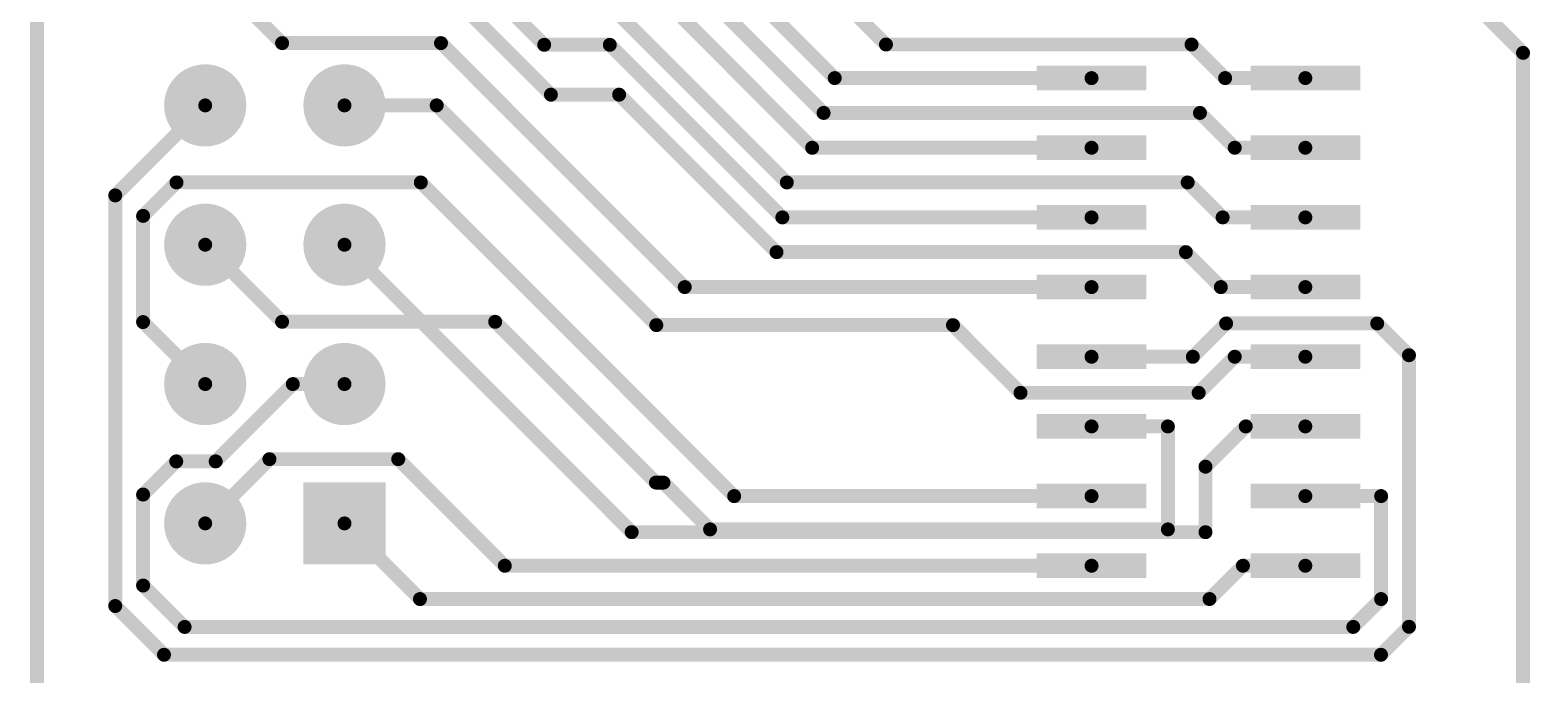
# Model space of a CAD drawing. Header units: inches. Extents: x 2.54 to 5.78, y 1.06 to 9.17.
# Drawn here: x 2.539 to 3.616, y 3.051 to 3.513 of the extents above; entities that cross this region are included whole.
import ezdxf

# ---------------------------------------------------------------- set-up
doc = ezdxf.new("R2010")
doc.units = ezdxf.units.IN
doc.header["$MEASUREMENT"] = 0
for name, color, linetype in [('Multi-Layer', 9, 'Continuous'), ('Pad Holes', 156, 'Continuous'), ('Top Layer', 1, 'Continuous')]:
    doc.layers.add(name, color=color, linetype=linetype)

# ---------------------------------------------------------------- blocks, each defined once
blk = doc.blocks.new('HDR2X20_11')
at = {"layer": 'Multi-Layer'}
h = blk.add_hatch(color=9, dxfattribs=at)
edge = h.paths.add_edge_path()
edge.add_arc((0, 0.1), 0.0295, 0, 360)
h = blk.add_hatch(color=9, dxfattribs=at)
edge = h.paths.add_edge_path()
edge.add_arc((0.1, 0.1), 0.0295, 0, 360)
h = blk.add_hatch(color=9, dxfattribs=at)
edge = h.paths.add_edge_path()
edge.add_arc((0.2, 0.1), 0.0295, 0, 360)
h = blk.add_hatch(color=9, dxfattribs=at)
edge = h.paths.add_edge_path()
edge.add_arc((0.3, 0.1), 0.0295, 0, 360)
blk.add_hatch(color=9, dxfattribs=at).paths.add_polyline_path([(-0.0295, 0.0295), (0.0295, 0.0295), (0.0295, -0.0295), (-0.0295, -0.0295)])
h = blk.add_hatch(color=9, dxfattribs=at)
edge = h.paths.add_edge_path()
edge.add_arc((0.1, 0), 0.0295, 0, 360)
h = blk.add_hatch(color=9, dxfattribs=at)
edge = h.paths.add_edge_path()
edge.add_arc((0.2, 0), 0.0295, 0, 360)
h = blk.add_hatch(color=9, dxfattribs=at)
edge = h.paths.add_edge_path()
edge.add_arc((0.3, 0), 0.0295, 0, 360)
at = {"layer": 'Pad Holes'}
h = blk.add_hatch(color=7, dxfattribs=at)
edge = h.paths.add_edge_path()
edge.add_arc((0, 0.1), 0.0177, 0, 360)
h = blk.add_hatch(color=7, dxfattribs=at)
edge = h.paths.add_edge_path()
edge.add_arc((0.1, 0.1), 0.0177, 0, 360)
h = blk.add_hatch(color=7, dxfattribs=at)
edge = h.paths.add_edge_path()
edge.add_arc((0.2, 0.1), 0.0177, 0, 360)
h = blk.add_hatch(color=7, dxfattribs=at)
edge = h.paths.add_edge_path()
edge.add_arc((0.3, 0.1), 0.0177, 0, 360)
h = blk.add_hatch(color=7, dxfattribs=at)
edge = h.paths.add_edge_path()
edge.add_arc((0, 0), 0.0177, 0, 360)
h = blk.add_hatch(color=7, dxfattribs=at)
edge = h.paths.add_edge_path()
edge.add_arc((0.1, 0), 0.0177, 0, 360)
h = blk.add_hatch(color=7, dxfattribs=at)
edge = h.paths.add_edge_path()
edge.add_arc((0.2, 0), 0.0177, 0, 360)
h = blk.add_hatch(color=7, dxfattribs=at)
edge = h.paths.add_edge_path()
edge.add_arc((0.3, 0), 0.0177, 0, 360)
at = {"layer": 'Top Layer'}
h = blk.add_hatch(color=1, dxfattribs=at)
edge = h.paths.add_edge_path()
edge.add_arc((0, 0.1), 0.0295, 0, 360)
h = blk.add_hatch(color=1, dxfattribs=at)
edge = h.paths.add_edge_path()
edge.add_arc((0.1, 0.1), 0.0295, 0, 360)
h = blk.add_hatch(color=1, dxfattribs=at)
edge = h.paths.add_edge_path()
edge.add_arc((0.2, 0.1), 0.0295, 0, 360)
h = blk.add_hatch(color=1, dxfattribs=at)
edge = h.paths.add_edge_path()
edge.add_arc((0.3, 0.1), 0.0295, 0, 360)
blk.add_hatch(color=1, dxfattribs=at).paths.add_polyline_path([(-0.0295, 0.0295), (0.0295, 0.0295), (0.0295, -0.0295), (-0.0295, -0.0295)])
h = blk.add_hatch(color=1, dxfattribs=at)
edge = h.paths.add_edge_path()
edge.add_arc((0.1, 0), 0.0295, 0, 360)
h = blk.add_hatch(color=1, dxfattribs=at)
edge = h.paths.add_edge_path()
edge.add_arc((0.2, 0), 0.0295, 0, 360)
h = blk.add_hatch(color=1, dxfattribs=at)
edge = h.paths.add_edge_path()
edge.add_arc((0.3, 0), 0.0295, 0, 360)
blk = doc.blocks.new('H_____2_20______16')
at = {"layer": 'Top Layer'}
for points in [[(-0.116, 0.4577), (-0.116, 0.4754), (-0.0373, 0.4754), (-0.0373, 0.4577)], [(0.0375, 0.4577), (0.0375, 0.4754), (0.1163, 0.4754), (0.1163, 0.4577)], [(-0.116, 0.4077), (-0.116, 0.4254), (-0.0373, 0.4254), (-0.0373, 0.4077)], [(0.0375, 0.4077), (0.0375, 0.4254), (0.1163, 0.4254), (0.1163, 0.4077)], [(-0.116, 0.3577), (-0.116, 0.3754), (-0.0373, 0.3754), (-0.0373, 0.3577)], [(0.0375, 0.3577), (0.0375, 0.3754), (0.1163, 0.3754), (0.1163, 0.3577)], [(-0.116, 0.3077), (-0.116, 0.3254), (-0.0373, 0.3254), (-0.0373, 0.3077)], [(0.0375, 0.3077), (0.0375, 0.3254), (0.1163, 0.3254), (0.1163, 0.3077)], [(-0.116, 0.2577), (-0.116, 0.2754), (-0.0373, 0.2754), (-0.0373, 0.2577)], [(0.0375, 0.2577), (0.0375, 0.2754), (0.1163, 0.2754), (0.1163, 0.2577)], [(-0.116, 0.2077), (-0.116, 0.2254), (-0.0373, 0.2254), (-0.0373, 0.2077)], [(0.0375, 0.2077), (0.0375, 0.2254), (0.1163, 0.2254), (0.1163, 0.2077)], [(-0.116, 0.1577), (-0.116, 0.1754), (-0.0373, 0.1754), (-0.0373, 0.1577)], [(0.0375, 0.1577), (0.0375, 0.1754), (0.1163, 0.1754), (0.1163, 0.1577)], [(-0.116, 0.1077), (-0.116, 0.1254), (-0.0373, 0.1254), (-0.0373, 0.1077)], [(0.0375, 0.1077), (0.0375, 0.1254), (0.1163, 0.1254), (0.1163, 0.1077)], [(-0.116, 0.0577), (-0.116, 0.0754), (-0.0373, 0.0754), (-0.0373, 0.0577)], [(0.0375, 0.0577), (0.0375, 0.0754), (0.1163, 0.0754), (0.1163, 0.0577)], [(-0.116, 0.0077), (-0.116, 0.0254), (-0.0373, 0.0254), (-0.0373, 0.0077)], [(0.0375, 0.0077), (0.0375, 0.0254), (0.1163, 0.0254), (0.1163, 0.0077)], [(-0.116, -0.0423), (-0.116, -0.0246), (-0.0373, -0.0246), (-0.0373, -0.0423)], [(0.0375, -0.0423), (0.0375, -0.0246), (0.1163, -0.0246), (0.1163, -0.0423)], [(-0.116, -0.0923), (-0.116, -0.0746), (-0.0373, -0.0746), (-0.0373, -0.0923)], [(0.0375, -0.0923), (0.0375, -0.0746), (0.1163, -0.0746), (0.1163, -0.0923)], [(-0.116, -0.1423), (-0.116, -0.1246), (-0.0373, -0.1246), (-0.0373, -0.1423)], [(0.0375, -0.1423), (0.0375, -0.1246), (0.1163, -0.1246), (0.1163, -0.1423)], [(-0.116, -0.1923), (-0.116, -0.1746), (-0.0373, -0.1746), (-0.0373, -0.1923)], [(0.0375, -0.1923), (0.0375, -0.1746), (0.1163, -0.1746), (0.1163, -0.1923)], [(-0.116, -0.2423), (-0.116, -0.2246), (-0.0373, -0.2246), (-0.0373, -0.2423)], [(0.0375, -0.2423), (0.0375, -0.2246), (0.1163, -0.2246), (0.1163, -0.2423)], [(-0.116, -0.2923), (-0.116, -0.2746), (-0.0373, -0.2746), (-0.0373, -0.2923)], [(0.0375, -0.2923), (0.0375, -0.2746), (0.1163, -0.2746), (0.1163, -0.2923)], [(-0.116, -0.3423), (-0.116, -0.3246), (-0.0373, -0.3246), (-0.0373, -0.3423)], [(0.0375, -0.3423), (0.0375, -0.3246), (0.1163, -0.3246), (0.1163, -0.3423)], [(-0.116, -0.3923), (-0.116, -0.3746), (-0.0373, -0.3746), (-0.0373, -0.3923)], [(0.0375, -0.3923), (0.0375, -0.3746), (0.1163, -0.3746), (0.1163, -0.3923)], [(-0.116, -0.4423), (-0.116, -0.4246), (-0.0373, -0.4246), (-0.0373, -0.4423)], [(0.0375, -0.4423), (0.0375, -0.4246), (0.1163, -0.4246), (0.1163, -0.4423)], [(-0.116, -0.4923), (-0.116, -0.4746), (-0.0373, -0.4746), (-0.0373, -0.4923)], [(0.0375, -0.4923), (0.0375, -0.4746), (0.1163, -0.4746), (0.1163, -0.4923)]]:
    blk.add_hatch(color=1, dxfattribs=at).paths.add_polyline_path(points)

msp = doc.modelspace()

# ---------------------------------------------------------------- linework, layer by layer
at = {"layer": 'Top Layer'}
for points in [[(2.544, 1.343, 0.01, 0.01, 0), (2.544, 4.0385, 0.01, 0.01, 0)], [(2.7973, 3.8593, 0.01, 0.01, 0), (3.1536, 3.503, 0.01, 0.01, 0)], [(2.7917, 3.804, 0.01, 0.01, 0), (3.1168, 3.4789, 0.01, 0.01, 0)], [(2.807, 3.604, 0.01, 0.01, 0), (2.9082, 3.5028, 0.01, 0.01, 0)], [(3.503, 3.605, 0.01, 0.01, 0), (3.611, 3.497, 0.01, 0.01, 0)], [(2.9987, 3.564, 0.01, 0.01, 0), (3.1088, 3.4539, 0.01, 0.01, 0)], [(2.6648, 3.5593, 0.01, 0.01, 0), (2.72, 3.504, 0.01, 0.01, 0)], [(2.8207, 3.5593, 0.01, 0.01, 0), (2.913, 3.467, 0.01, 0.01, 0)], [(2.9863, 3.5433, 0.01, 0.01, 0), (3.1006, 3.4289, 0.01, 0.01, 0)], [(2.9636, 3.5228, 0.01, 0.01, 0), (3.0824, 3.404, 0.01, 0.01, 0)], [(2.72, 3.504, 0.01, 0.01, 0), (2.8341, 3.504, 0.01, 0.01, 0)], [(2.8341, 3.504, 0.01, 0.01, 0), (3.0091, 3.3289, 0.01, 0.01, 0)], [(2.9082, 3.5028, 0.01, 0.01, 0), (2.9553, 3.5028, 0.01, 0.01, 0)], [(2.9553, 3.5028, 0.01, 0.01, 0), (3.0792, 3.3789, 0.01, 0.01, 0)], [(3.1536, 3.503, 0.01, 0.01, 0), (3.373, 3.503, 0.01, 0.01, 0)], [(3.373, 3.503, 0.01, 0.01, 0), (3.3971, 3.4789, 0.01, 0.01, 0)], [(3.611, 1.313, 0.01, 0.01, 0), (3.611, 3.497, 0.01, 0.01, 0)], [(3.1168, 3.4789, 0.01, 0.01, 0), (3.3012, 3.4789, 0.01, 0.01, 0)], [(3.3971, 3.4789, 0.01, 0.01, 0), (3.4547, 3.4789, 0.01, 0.01, 0)], [(2.913, 3.467, 0.01, 0.01, 0), (2.962, 3.467, 0.01, 0.01, 0)], [(2.962, 3.467, 0.01, 0.01, 0), (3.075, 3.354, 0.01, 0.01, 0)], [(2.6002, 3.3947, 0.01, 0.01, 0), (2.6648, 3.4593, 0.01, 0.01, 0)], [(2.7648, 3.4593, 0.01, 0.01, 0), (2.831, 3.4593, 0.01, 0.01, 0)], [(2.831, 3.4593, 0.01, 0.01, 0), (2.9887, 3.3016, 0.01, 0.01, 0)], [(3.1088, 3.4539, 0.01, 0.01, 0), (3.379, 3.4539, 0.01, 0.01, 0)], [(3.379, 3.4539, 0.01, 0.01, 0), (3.404, 3.4289, 0.01, 0.01, 0)], [(3.1006, 3.4289, 0.01, 0.01, 0), (3.3012, 3.4289, 0.01, 0.01, 0)], [(3.404, 3.4289, 0.01, 0.01, 0), (3.4547, 3.4289, 0.01, 0.01, 0)], [(2.6202, 3.38, 0.01, 0.01, 0), (2.6442, 3.404, 0.01, 0.01, 0)], [(2.6442, 3.404, 0.01, 0.01, 0), (2.8196, 3.404, 0.01, 0.01, 0)], [(2.8196, 3.404, 0.01, 0.01, 0), (3.0446, 3.1789, 0.01, 0.01, 0)], [(3.0824, 3.404, 0.01, 0.01, 0), (3.3702, 3.404, 0.01, 0.01, 0)], [(3.3702, 3.404, 0.01, 0.01, 0), (3.3953, 3.3789, 0.01, 0.01, 0)], [(2.6002, 3.1, 0.01, 0.01, 0), (2.6002, 3.3947, 0.01, 0.01, 0)], [(2.6202, 3.3038, 0.01, 0.01, 0), (2.6202, 3.38, 0.01, 0.01, 0)], [(3.0792, 3.3789, 0.01, 0.01, 0), (3.3012, 3.3789, 0.01, 0.01, 0)], [(3.3953, 3.3789, 0.01, 0.01, 0), (3.4547, 3.3789, 0.01, 0.01, 0)], [(2.6648, 3.3593, 0.01, 0.01, 0), (2.72, 3.304, 0.01, 0.01, 0)], [(2.7648, 3.3593, 0.01, 0.01, 0), (2.971, 3.153, 0.01, 0.01, 0)], [(3.075, 3.354, 0.01, 0.01, 0), (3.3689, 3.354, 0.01, 0.01, 0)], [(3.3689, 3.354, 0.01, 0.01, 0), (3.394, 3.3289, 0.01, 0.01, 0)], [(3.0091, 3.3289, 0.01, 0.01, 0), (3.3012, 3.3289, 0.01, 0.01, 0)], [(3.394, 3.3289, 0.01, 0.01, 0), (3.4547, 3.3289, 0.01, 0.01, 0)], [(2.6202, 3.3038, 0.01, 0.01, 0), (2.6648, 3.2593, 0.01, 0.01, 0)], [(2.72, 3.304, 0.01, 0.01, 0), (2.873, 3.304, 0.01, 0.01, 0)], [(2.873, 3.304, 0.01, 0.01, 0), (2.9884, 3.1886, 0.01, 0.01, 0)], [(2.9887, 3.3016, 0.01, 0.01, 0), (3.2017, 3.3016, 0.01, 0.01, 0)], [(3.2017, 3.3016, 0.01, 0.01, 0), (3.2502, 3.253, 0.01, 0.01, 0)], [(3.3739, 3.2789, 0.01, 0.01, 0), (3.3978, 3.3028, 0.01, 0.01, 0)], [(3.3978, 3.3028, 0.01, 0.01, 0), (3.5063, 3.3028, 0.01, 0.01, 0)], [(3.5063, 3.3028, 0.01, 0.01, 0), (3.5291, 3.28, 0.01, 0.01, 0)], [(3.5291, 3.0851, 0.01, 0.01, 0), (3.5291, 3.28, 0.01, 0.01, 0)], [(3.3012, 3.2789, 0.01, 0.01, 0), (3.3739, 3.2789, 0.01, 0.01, 0)], [(3.3781, 3.253, 0.01, 0.01, 0), (3.404, 3.2789, 0.01, 0.01, 0)], [(3.404, 3.2789, 0.01, 0.01, 0), (3.4547, 3.2789, 0.01, 0.01, 0)], [(2.6723, 3.2038, 0.01, 0.01, 0), (2.7277, 3.2593, 0.01, 0.01, 0)], [(2.7277, 3.2593, 0.01, 0.01, 0), (2.7648, 3.2593, 0.01, 0.01, 0)], [(3.2502, 3.253, 0.01, 0.01, 0), (3.3781, 3.253, 0.01, 0.01, 0)], [(3.3012, 3.2289, 0.01, 0.01, 0), (3.356, 3.2289, 0.01, 0.01, 0)], [(3.356, 3.155, 0.01, 0.01, 0), (3.356, 3.2289, 0.01, 0.01, 0)], [(3.383, 3.2, 0.01, 0.01, 0), (3.4119, 3.2289, 0.01, 0.01, 0)], [(3.4119, 3.2289, 0.01, 0.01, 0), (3.4547, 3.2289, 0.01, 0.01, 0)], [(2.6648, 3.1593, 0.01, 0.01, 0), (2.7109, 3.2054, 0.01, 0.01, 0)], [(2.7109, 3.2054, 0.01, 0.01, 0), (2.8034, 3.2054, 0.01, 0.01, 0)], [(2.8034, 3.2054, 0.01, 0.01, 0), (2.8799, 3.1289, 0.01, 0.01, 0)], [(2.6202, 3.18, 0.01, 0.01, 0), (2.644, 3.2038, 0.01, 0.01, 0)], [(2.644, 3.2038, 0.01, 0.01, 0), (2.6723, 3.2038, 0.01, 0.01, 0)], [(3.383, 3.153, 0.01, 0.01, 0), (3.383, 3.2, 0.01, 0.01, 0)], [(2.9884, 3.1886, 0.01, 0.01, 0), (2.9938, 3.1886, 0.01, 0.01, 0)], [(2.9938, 3.1886, 0.01, 0.01, 0), (3.0273, 3.155, 0.01, 0.01, 0)], [(2.6202, 3.1147, 0.01, 0.01, 0), (2.6202, 3.18, 0.01, 0.01, 0)], [(3.0446, 3.1789, 0.01, 0.01, 0), (3.3012, 3.1789, 0.01, 0.01, 0)], [(3.4547, 3.1789, 0.01, 0.01, 0), (3.5091, 3.1789, 0.01, 0.01, 0)], [(3.5091, 3.105, 0.01, 0.01, 0), (3.5091, 3.1789, 0.01, 0.01, 0)], [(2.7648, 3.1593, 0.01, 0.01, 0), (2.819, 3.105, 0.01, 0.01, 0)], [(2.971, 3.153, 0.01, 0.01, 0), (3.383, 3.153, 0.01, 0.01, 0)], [(3.0273, 3.155, 0.01, 0.01, 0), (3.356, 3.155, 0.01, 0.01, 0)], [(2.8799, 3.1289, 0.01, 0.01, 0), (3.3012, 3.1289, 0.01, 0.01, 0)], [(3.3859, 3.105, 0.01, 0.01, 0), (3.4099, 3.1289, 0.01, 0.01, 0)], [(3.4099, 3.1289, 0.01, 0.01, 0), (3.4547, 3.1289, 0.01, 0.01, 0)], [(2.6202, 3.1147, 0.01, 0.01, 0), (2.65, 3.085, 0.01, 0.01, 0)], [(2.6002, 3.1, 0.01, 0.01, 0), (2.6352, 3.065, 0.01, 0.01, 0)], [(2.819, 3.105, 0.01, 0.01, 0), (3.3859, 3.105, 0.01, 0.01, 0)], [(3.4891, 3.085, 0.01, 0.01, 0), (3.5091, 3.105, 0.01, 0.01, 0)], [(2.65, 3.085, 0.01, 0.01, 0), (3.4891, 3.085, 0.01, 0.01, 0)], [(3.509, 3.065, 0.01, 0.01, 0), (3.5291, 3.0851, 0.01, 0.01, 0)], [(2.6352, 3.065, 0.01, 0.01, 0), (3.509, 3.065, 0.01, 0.01, 0)]]:
    msp.add_lwpolyline(points, format="xyseb", dxfattribs=at)
for points in [[(2.7175, 3.504, 0.005, 0.005, 1), (2.7225, 3.504, 0.005, 0.005, 1)], [(2.7175, 3.504, 0.005, 0.005, 1), (2.7225, 3.504, 0.005, 0.005, 1)], [(2.8316, 3.504, 0.005, 0.005, 1), (2.8366, 3.504, 0.005, 0.005, 1)], [(2.8316, 3.504, 0.005, 0.005, 1), (2.8366, 3.504, 0.005, 0.005, 1)], [(2.9057, 3.5028, 0.005, 0.005, 1), (2.9107, 3.5028, 0.005, 0.005, 1)], [(2.9057, 3.5028, 0.005, 0.005, 1), (2.9107, 3.5028, 0.005, 0.005, 1)], [(2.9528, 3.5028, 0.005, 0.005, 1), (2.9578, 3.5028, 0.005, 0.005, 1)], [(2.9528, 3.5028, 0.005, 0.005, 1), (2.9578, 3.5028, 0.005, 0.005, 1)], [(3.1511, 3.503, 0.005, 0.005, 1), (3.1561, 3.503, 0.005, 0.005, 1)], [(3.1511, 3.503, 0.005, 0.005, 1), (3.1561, 3.503, 0.005, 0.005, 1)], [(3.3705, 3.503, 0.005, 0.005, 1), (3.3755, 3.503, 0.005, 0.005, 1)], [(3.3705, 3.503, 0.005, 0.005, 1), (3.3755, 3.503, 0.005, 0.005, 1)], [(3.6085, 3.497, 0.005, 0.005, 1), (3.6135, 3.497, 0.005, 0.005, 1)], [(3.6085, 3.497, 0.005, 0.005, 1), (3.6135, 3.497, 0.005, 0.005, 1)], [(3.1143, 3.4789, 0.005, 0.005, 1), (3.1193, 3.4789, 0.005, 0.005, 1)], [(3.1143, 3.4789, 0.005, 0.005, 1), (3.1193, 3.4789, 0.005, 0.005, 1)], [(3.2987, 3.4789, 0.005, 0.005, 1), (3.3037, 3.4789, 0.005, 0.005, 1)], [(3.3946, 3.4789, 0.005, 0.005, 1), (3.3996, 3.4789, 0.005, 0.005, 1)], [(3.3946, 3.4789, 0.005, 0.005, 1), (3.3996, 3.4789, 0.005, 0.005, 1)], [(3.4522, 3.4789, 0.005, 0.005, 1), (3.4572, 3.4789, 0.005, 0.005, 1)], [(2.9105, 3.467, 0.005, 0.005, 1), (2.9155, 3.467, 0.005, 0.005, 1)], [(2.9105, 3.467, 0.005, 0.005, 1), (2.9155, 3.467, 0.005, 0.005, 1)], [(2.9595, 3.467, 0.005, 0.005, 1), (2.9645, 3.467, 0.005, 0.005, 1)], [(2.9595, 3.467, 0.005, 0.005, 1), (2.9645, 3.467, 0.005, 0.005, 1)], [(2.6623, 3.4593, 0.005, 0.005, 1), (2.6673, 3.4593, 0.005, 0.005, 1)], [(2.7623, 3.4593, 0.005, 0.005, 1), (2.7673, 3.4593, 0.005, 0.005, 1)], [(2.8285, 3.4593, 0.005, 0.005, 1), (2.8335, 3.4593, 0.005, 0.005, 1)], [(2.8285, 3.4593, 0.005, 0.005, 1), (2.8335, 3.4593, 0.005, 0.005, 1)], [(3.1063, 3.4539, 0.005, 0.005, 1), (3.1113, 3.4539, 0.005, 0.005, 1)], [(3.1063, 3.4539, 0.005, 0.005, 1), (3.1113, 3.4539, 0.005, 0.005, 1)], [(3.3765, 3.4539, 0.005, 0.005, 1), (3.3815, 3.4539, 0.005, 0.005, 1)], [(3.3765, 3.4539, 0.005, 0.005, 1), (3.3815, 3.4539, 0.005, 0.005, 1)], [(3.0981, 3.4289, 0.005, 0.005, 1), (3.1031, 3.4289, 0.005, 0.005, 1)], [(3.0981, 3.4289, 0.005, 0.005, 1), (3.1031, 3.4289, 0.005, 0.005, 1)], [(3.2987, 3.4289, 0.005, 0.005, 1), (3.3037, 3.4289, 0.005, 0.005, 1)], [(3.4015, 3.4289, 0.005, 0.005, 1), (3.4065, 3.4289, 0.005, 0.005, 1)], [(3.4015, 3.4289, 0.005, 0.005, 1), (3.4065, 3.4289, 0.005, 0.005, 1)], [(3.4522, 3.4289, 0.005, 0.005, 1), (3.4572, 3.4289, 0.005, 0.005, 1)], [(2.6417, 3.404, 0.005, 0.005, 1), (2.6467, 3.404, 0.005, 0.005, 1)], [(2.6417, 3.404, 0.005, 0.005, 1), (2.6467, 3.404, 0.005, 0.005, 1)], [(2.8171, 3.404, 0.005, 0.005, 1), (2.8221, 3.404, 0.005, 0.005, 1)], [(2.8171, 3.404, 0.005, 0.005, 1), (2.8221, 3.404, 0.005, 0.005, 1)], [(3.0799, 3.404, 0.005, 0.005, 1), (3.0849, 3.404, 0.005, 0.005, 1)], [(3.0799, 3.404, 0.005, 0.005, 1), (3.0849, 3.404, 0.005, 0.005, 1)], [(3.3677, 3.404, 0.005, 0.005, 1), (3.3727, 3.404, 0.005, 0.005, 1)], [(3.3677, 3.404, 0.005, 0.005, 1), (3.3727, 3.404, 0.005, 0.005, 1)], [(2.5977, 3.3947, 0.005, 0.005, 1), (2.6027, 3.3947, 0.005, 0.005, 1)], [(2.5977, 3.3947, 0.005, 0.005, 1), (2.6027, 3.3947, 0.005, 0.005, 1)], [(2.6177, 3.38, 0.005, 0.005, 1), (2.6227, 3.38, 0.005, 0.005, 1)], [(2.6177, 3.38, 0.005, 0.005, 1), (2.6227, 3.38, 0.005, 0.005, 1)], [(3.0767, 3.3789, 0.005, 0.005, 1), (3.0817, 3.3789, 0.005, 0.005, 1)], [(3.0767, 3.3789, 0.005, 0.005, 1), (3.0817, 3.3789, 0.005, 0.005, 1)], [(3.2987, 3.3789, 0.005, 0.005, 1), (3.3037, 3.3789, 0.005, 0.005, 1)], [(3.3928, 3.3789, 0.005, 0.005, 1), (3.3978, 3.3789, 0.005, 0.005, 1)], [(3.3928, 3.3789, 0.005, 0.005, 1), (3.3978, 3.3789, 0.005, 0.005, 1)], [(3.4522, 3.3789, 0.005, 0.005, 1), (3.4572, 3.3789, 0.005, 0.005, 1)], [(2.6623, 3.3593, 0.005, 0.005, 1), (2.6673, 3.3593, 0.005, 0.005, 1)], [(2.7623, 3.3593, 0.005, 0.005, 1), (2.7673, 3.3593, 0.005, 0.005, 1)], [(3.0725, 3.354, 0.005, 0.005, 1), (3.0775, 3.354, 0.005, 0.005, 1)], [(3.0725, 3.354, 0.005, 0.005, 1), (3.0775, 3.354, 0.005, 0.005, 1)], [(3.3664, 3.354, 0.005, 0.005, 1), (3.3714, 3.354, 0.005, 0.005, 1)], [(3.3664, 3.354, 0.005, 0.005, 1), (3.3714, 3.354, 0.005, 0.005, 1)], [(3.0066, 3.3289, 0.005, 0.005, 1), (3.0116, 3.3289, 0.005, 0.005, 1)], [(3.0066, 3.3289, 0.005, 0.005, 1), (3.0116, 3.3289, 0.005, 0.005, 1)], [(3.2987, 3.3289, 0.005, 0.005, 1), (3.3037, 3.3289, 0.005, 0.005, 1)], [(3.3915, 3.3289, 0.005, 0.005, 1), (3.3965, 3.3289, 0.005, 0.005, 1)], [(3.3915, 3.3289, 0.005, 0.005, 1), (3.3965, 3.3289, 0.005, 0.005, 1)], [(3.4522, 3.3289, 0.005, 0.005, 1), (3.4572, 3.3289, 0.005, 0.005, 1)], [(2.6177, 3.3038, 0.005, 0.005, 1), (2.6227, 3.3038, 0.005, 0.005, 1)], [(2.6177, 3.3038, 0.005, 0.005, 1), (2.6227, 3.3038, 0.005, 0.005, 1)], [(2.7175, 3.304, 0.005, 0.005, 1), (2.7225, 3.304, 0.005, 0.005, 1)], [(2.7175, 3.304, 0.005, 0.005, 1), (2.7225, 3.304, 0.005, 0.005, 1)], [(2.8705, 3.304, 0.005, 0.005, 1), (2.8755, 3.304, 0.005, 0.005, 1)], [(2.8705, 3.304, 0.005, 0.005, 1), (2.8755, 3.304, 0.005, 0.005, 1)], [(2.9862, 3.3016, 0.005, 0.005, 1), (2.9912, 3.3016, 0.005, 0.005, 1)], [(2.9862, 3.3016, 0.005, 0.005, 1), (2.9912, 3.3016, 0.005, 0.005, 1)], [(3.1992, 3.3016, 0.005, 0.005, 1), (3.2042, 3.3016, 0.005, 0.005, 1)], [(3.1992, 3.3016, 0.005, 0.005, 1), (3.2042, 3.3016, 0.005, 0.005, 1)], [(3.3953, 3.3028, 0.005, 0.005, 1), (3.4003, 3.3028, 0.005, 0.005, 1)], [(3.3953, 3.3028, 0.005, 0.005, 1), (3.4003, 3.3028, 0.005, 0.005, 1)], [(3.5038, 3.3028, 0.005, 0.005, 1), (3.5088, 3.3028, 0.005, 0.005, 1)], [(3.5038, 3.3028, 0.005, 0.005, 1), (3.5088, 3.3028, 0.005, 0.005, 1)], [(3.5266, 3.28, 0.005, 0.005, 1), (3.5316, 3.28, 0.005, 0.005, 1)], [(3.5266, 3.28, 0.005, 0.005, 1), (3.5316, 3.28, 0.005, 0.005, 1)], [(3.2987, 3.2789, 0.005, 0.005, 1), (3.3037, 3.2789, 0.005, 0.005, 1)], [(3.3714, 3.2789, 0.005, 0.005, 1), (3.3764, 3.2789, 0.005, 0.005, 1)], [(3.3714, 3.2789, 0.005, 0.005, 1), (3.3764, 3.2789, 0.005, 0.005, 1)], [(3.4015, 3.2789, 0.005, 0.005, 1), (3.4065, 3.2789, 0.005, 0.005, 1)], [(3.4015, 3.2789, 0.005, 0.005, 1), (3.4065, 3.2789, 0.005, 0.005, 1)], [(3.4522, 3.2789, 0.005, 0.005, 1), (3.4572, 3.2789, 0.005, 0.005, 1)], [(2.6623, 3.2593, 0.005, 0.005, 1), (2.6673, 3.2593, 0.005, 0.005, 1)], [(2.7252, 3.2593, 0.005, 0.005, 1), (2.7302, 3.2593, 0.005, 0.005, 1)], [(2.7252, 3.2593, 0.005, 0.005, 1), (2.7302, 3.2593, 0.005, 0.005, 1)], [(2.7623, 3.2593, 0.005, 0.005, 1), (2.7673, 3.2593, 0.005, 0.005, 1)], [(3.2477, 3.253, 0.005, 0.005, 1), (3.2527, 3.253, 0.005, 0.005, 1)], [(3.2477, 3.253, 0.005, 0.005, 1), (3.2527, 3.253, 0.005, 0.005, 1)], [(3.3756, 3.253, 0.005, 0.005, 1), (3.3806, 3.253, 0.005, 0.005, 1)], [(3.3756, 3.253, 0.005, 0.005, 1), (3.3806, 3.253, 0.005, 0.005, 1)], [(3.2987, 3.2289, 0.005, 0.005, 1), (3.3037, 3.2289, 0.005, 0.005, 1)], [(3.3535, 3.2289, 0.005, 0.005, 1), (3.3585, 3.2289, 0.005, 0.005, 1)], [(3.3535, 3.2289, 0.005, 0.005, 1), (3.3585, 3.2289, 0.005, 0.005, 1)], [(3.4094, 3.2289, 0.005, 0.005, 1), (3.4144, 3.2289, 0.005, 0.005, 1)], [(3.4094, 3.2289, 0.005, 0.005, 1), (3.4144, 3.2289, 0.005, 0.005, 1)], [(3.4522, 3.2289, 0.005, 0.005, 1), (3.4572, 3.2289, 0.005, 0.005, 1)], [(2.7084, 3.2054, 0.005, 0.005, 1), (2.7134, 3.2054, 0.005, 0.005, 1)], [(2.7084, 3.2054, 0.005, 0.005, 1), (2.7134, 3.2054, 0.005, 0.005, 1)], [(2.8009, 3.2054, 0.005, 0.005, 1), (2.8059, 3.2054, 0.005, 0.005, 1)], [(2.8009, 3.2054, 0.005, 0.005, 1), (2.8059, 3.2054, 0.005, 0.005, 1)], [(2.6415, 3.2038, 0.005, 0.005, 1), (2.6465, 3.2038, 0.005, 0.005, 1)], [(2.6415, 3.2038, 0.005, 0.005, 1), (2.6465, 3.2038, 0.005, 0.005, 1)], [(2.6698, 3.2038, 0.005, 0.005, 1), (2.6748, 3.2038, 0.005, 0.005, 1)], [(2.6698, 3.2038, 0.005, 0.005, 1), (2.6748, 3.2038, 0.005, 0.005, 1)], [(3.3805, 3.2, 0.005, 0.005, 1), (3.3855, 3.2, 0.005, 0.005, 1)], [(3.3805, 3.2, 0.005, 0.005, 1), (3.3855, 3.2, 0.005, 0.005, 1)], [(2.9859, 3.1886, 0.005, 0.005, 1), (2.9909, 3.1886, 0.005, 0.005, 1)], [(2.9859, 3.1886, 0.005, 0.005, 1), (2.9909, 3.1886, 0.005, 0.005, 1)], [(2.9913, 3.1886, 0.005, 0.005, 1), (2.9963, 3.1886, 0.005, 0.005, 1)], [(2.9913, 3.1886, 0.005, 0.005, 1), (2.9963, 3.1886, 0.005, 0.005, 1)], [(2.6177, 3.18, 0.005, 0.005, 1), (2.6227, 3.18, 0.005, 0.005, 1)], [(2.6177, 3.18, 0.005, 0.005, 1), (2.6227, 3.18, 0.005, 0.005, 1)], [(3.0421, 3.1789, 0.005, 0.005, 1), (3.0471, 3.1789, 0.005, 0.005, 1)], [(3.0421, 3.1789, 0.005, 0.005, 1), (3.0471, 3.1789, 0.005, 0.005, 1)], [(3.2987, 3.1789, 0.005, 0.005, 1), (3.3037, 3.1789, 0.005, 0.005, 1)], [(3.4522, 3.1789, 0.005, 0.005, 1), (3.4572, 3.1789, 0.005, 0.005, 1)], [(3.5066, 3.1789, 0.005, 0.005, 1), (3.5116, 3.1789, 0.005, 0.005, 1)], [(3.5066, 3.1789, 0.005, 0.005, 1), (3.5116, 3.1789, 0.005, 0.005, 1)], [(2.6623, 3.1593, 0.005, 0.005, 1), (2.6673, 3.1593, 0.005, 0.005, 1)], [(2.7623, 3.1593, 0.005, 0.005, 1), (2.7673, 3.1593, 0.005, 0.005, 1)], [(2.9685, 3.153, 0.005, 0.005, 1), (2.9735, 3.153, 0.005, 0.005, 1)], [(2.9685, 3.153, 0.005, 0.005, 1), (2.9735, 3.153, 0.005, 0.005, 1)], [(3.0248, 3.155, 0.005, 0.005, 1), (3.0298, 3.155, 0.005, 0.005, 1)], [(3.0248, 3.155, 0.005, 0.005, 1), (3.0298, 3.155, 0.005, 0.005, 1)], [(3.3535, 3.155, 0.005, 0.005, 1), (3.3585, 3.155, 0.005, 0.005, 1)], [(3.3535, 3.155, 0.005, 0.005, 1), (3.3585, 3.155, 0.005, 0.005, 1)], [(3.3805, 3.153, 0.005, 0.005, 1), (3.3855, 3.153, 0.005, 0.005, 1)], [(3.3805, 3.153, 0.005, 0.005, 1), (3.3855, 3.153, 0.005, 0.005, 1)], [(2.8774, 3.1289, 0.005, 0.005, 1), (2.8824, 3.1289, 0.005, 0.005, 1)], [(2.8774, 3.1289, 0.005, 0.005, 1), (2.8824, 3.1289, 0.005, 0.005, 1)], [(3.2987, 3.1289, 0.005, 0.005, 1), (3.3037, 3.1289, 0.005, 0.005, 1)], [(3.4074, 3.1289, 0.005, 0.005, 1), (3.4124, 3.1289, 0.005, 0.005, 1)], [(3.4074, 3.1289, 0.005, 0.005, 1), (3.4124, 3.1289, 0.005, 0.005, 1)], [(3.4522, 3.1289, 0.005, 0.005, 1), (3.4572, 3.1289, 0.005, 0.005, 1)], [(2.6177, 3.1147, 0.005, 0.005, 1), (2.6227, 3.1147, 0.005, 0.005, 1)], [(2.6177, 3.1147, 0.005, 0.005, 1), (2.6227, 3.1147, 0.005, 0.005, 1)], [(2.5977, 3.1, 0.005, 0.005, 1), (2.6027, 3.1, 0.005, 0.005, 1)], [(2.5977, 3.1, 0.005, 0.005, 1), (2.6027, 3.1, 0.005, 0.005, 1)], [(2.8165, 3.105, 0.005, 0.005, 1), (2.8215, 3.105, 0.005, 0.005, 1)], [(2.8165, 3.105, 0.005, 0.005, 1), (2.8215, 3.105, 0.005, 0.005, 1)], [(3.3834, 3.105, 0.005, 0.005, 1), (3.3884, 3.105, 0.005, 0.005, 1)], [(3.3834, 3.105, 0.005, 0.005, 1), (3.3884, 3.105, 0.005, 0.005, 1)], [(3.5066, 3.105, 0.005, 0.005, 1), (3.5116, 3.105, 0.005, 0.005, 1)], [(3.5066, 3.105, 0.005, 0.005, 1), (3.5116, 3.105, 0.005, 0.005, 1)], [(2.6475, 3.085, 0.005, 0.005, 1), (2.6525, 3.085, 0.005, 0.005, 1)], [(2.6475, 3.085, 0.005, 0.005, 1), (2.6525, 3.085, 0.005, 0.005, 1)], [(3.4866, 3.085, 0.005, 0.005, 1), (3.4916, 3.085, 0.005, 0.005, 1)], [(3.4866, 3.085, 0.005, 0.005, 1), (3.4916, 3.085, 0.005, 0.005, 1)], [(3.5266, 3.0851, 0.005, 0.005, 1), (3.5316, 3.0851, 0.005, 0.005, 1)], [(3.5266, 3.0851, 0.005, 0.005, 1), (3.5316, 3.0851, 0.005, 0.005, 1)], [(2.6327, 3.065, 0.005, 0.005, 1), (2.6377, 3.065, 0.005, 0.005, 1)], [(2.6327, 3.065, 0.005, 0.005, 1), (2.6377, 3.065, 0.005, 0.005, 1)], [(3.5065, 3.065, 0.005, 0.005, 1), (3.5115, 3.065, 0.005, 0.005, 1)], [(3.5065, 3.065, 0.005, 0.005, 1), (3.5115, 3.065, 0.005, 0.005, 1)]]:
    msp.add_lwpolyline(points, format="xyseb", close=True, dxfattribs=at)

# ---------------------------------------------------------------- block references
for name, p, rotation in [('HDR2X20_11', (2.7648, 3.1593), 90), ('H_____2_20______16', (3.3781, 3.5955), 180)]:
    msp.add_blockref(name, p, dxfattribs=dict(rotation=rotation))

doc.saveas('drawing.dxf')
